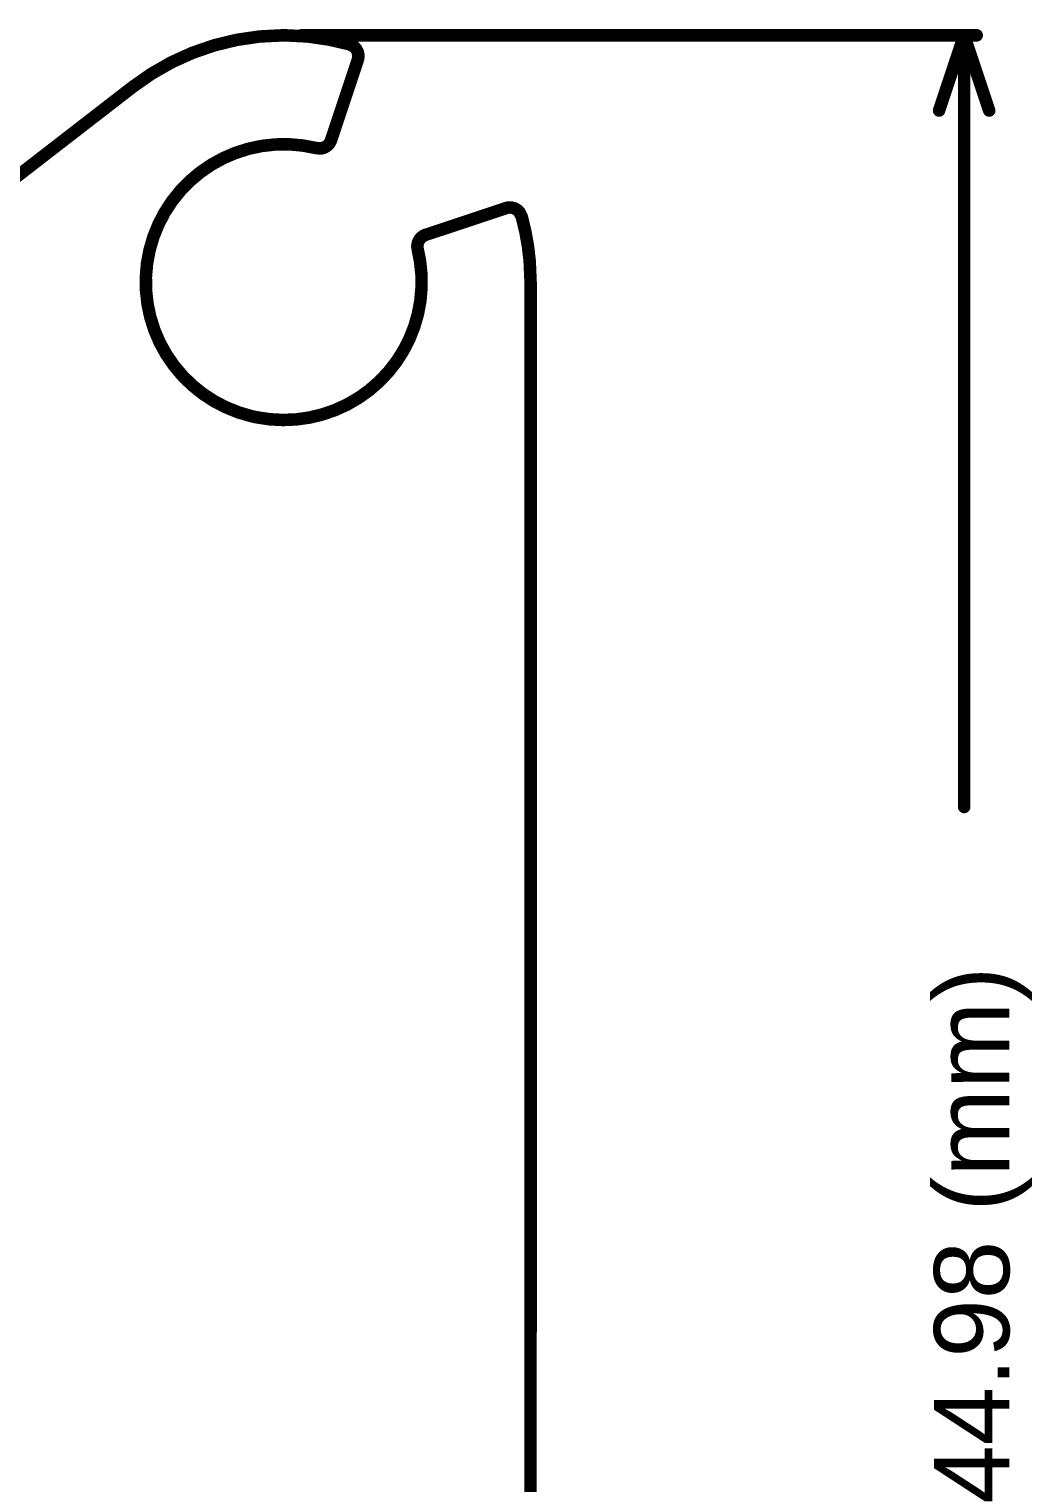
# Model space of a CAD drawing. Header units: inches. Extents: x -22 to 5433, y -13 to 5447.
# Drawn here: x 68.38 to 88.7, y 8.66 to 38.12 of the extents above; entities that cross this region are included whole.
import ezdxf

# ---------------------------------------------------------------- set-up
doc = ezdxf.new("R2010")
doc.units = ezdxf.units.IN
doc.layers.add('Board_outline', color=216, linetype='Continuous')
doc.layers.add('Top Overlay', color=2, linetype='Continuous')
doc.styles.add('Arial', font='', dxfattribs={"height": 0.2})
doc.styles.get('Arial').set_extended_font_data('Arial')

msp = doc.modelspace()

# ---------------------------------------------------------------- linework, layer by layer
at = {"layer": 'Board_outline'}
for points in [[(70.481, 36.949, 0.254, 0.254, -0.164877), (73.516, 37.995, 0.254, 0.254, 0)], [(70.481, 36.949, 0.254, 0.254, -0.164877), (73.516, 37.995, 0.254, 0.254, 0)], [(73.516, 37.995, 0.254, 0.254, 0), (73.542, 37.995, 0.254, 0.254, 0)], [(73.516, 37.995, 0.254, 0.254, 0), (73.542, 37.995, 0.254, 0.254, 0)], [(73.542, 37.995, 0.254, 0.254, 0), (73.588, 37.995, 0.254, 0.254, 0)], [(73.542, 37.995, 0.254, 0.254, 0), (73.588, 37.995, 0.254, 0.254, 0)], [(73.588, 37.995, 0.254, 0.254, -0.06554), (74.88, 37.812, 0.254, 0.254, 0)], [(73.588, 37.995, 0.254, 0.254, -0.06554), (74.88, 37.812, 0.254, 0.254, 0)], [(74.88, 37.812, 0.254, 0.254, 0), (74.884, 37.811, 0.254, 0.254, 0)], [(74.88, 37.812, 0.254, 0.254, 0), (74.88, 37.812, 0.254, 0.254, 0)], [(74.88, 37.812, 0.254, 0.254, 0), (74.884, 37.811, 0.254, 0.254, 0)], [(74.88, 37.812, 0.254, 0.254, 0), (74.88, 37.812, 0.254, 0.254, 0)], [(74.884, 37.811, 0.254, 0.254, -0.004245), (74.96, 37.769, 0.254, 0.254, 0)], [(74.884, 37.811, 0.254, 0.254, -0.004245), (74.96, 37.769, 0.254, 0.254, 0)], [(74.96, 37.769, 0.254, 0.254, 0), (74.976, 37.755, 0.254, 0.254, 0)], [(74.96, 37.769, 0.254, 0.254, 0), (74.976, 37.755, 0.254, 0.254, 0)], [(74.976, 37.755, 0.254, 0.254, -0.267954), (75.046, 37.515, 0.254, 0.254, 0)], [(74.976, 37.755, 0.254, 0.254, -0.267954), (75.046, 37.515, 0.254, 0.254, 0)], [(74.5, 35.873, 0.254, 0.254, 0), (75.04, 37.494, 0.254, 0.254, 0)], [(74.5, 35.873, 0.254, 0.254, 0), (75.04, 37.494, 0.254, 0.254, 0)], [(75.04, 37.494, 0.254, 0.254, 0), (75.046, 37.515, 0.254, 0.254, 0)], [(75.04, 37.494, 0.254, 0.254, 0), (75.046, 37.515, 0.254, 0.254, 0)], [(67.311, 34.495, 0.254, 0.254, 0), (70.481, 36.949, 0.254, 0.254, 0)], [(67.311, 34.495, 0.254, 0.254, 0), (70.481, 36.949, 0.254, 0.254, 0)], [(74.494, 35.857, 0.254, 0.254, -0.244699), (74.318, 35.708, 0.254, 0.254, 0)], [(74.494, 35.857, 0.254, 0.254, -0.244699), (74.318, 35.708, 0.254, 0.254, 0)], [(74.494, 35.857, 0.254, 0.254, 0), (74.5, 35.873, 0.254, 0.254, 0)], [(74.494, 35.857, 0.254, 0.254, 0), (74.5, 35.873, 0.254, 0.254, 0)], [(72.893, 30.277, 0.254, 0.254, -0.999997), (74.19, 35.713, 0.254, 0.254, 0)], [(72.893, 30.277, 0.254, 0.254, -0.999997), (74.19, 35.713, 0.254, 0.254, 0)], [(74.19, 35.713, 0.254, 0.254, 0), (74.21, 35.708, 0.254, 0.254, 0)], [(74.19, 35.713, 0.254, 0.254, 0), (74.21, 35.708, 0.254, 0.254, 0)], [(74.21, 35.708, 0.254, 0.254, -0.007559), (74.297, 35.705, 0.254, 0.254, 0)], [(74.21, 35.708, 0.254, 0.254, -0.007559), (74.297, 35.705, 0.254, 0.254, 0)], [(74.297, 35.705, 0.254, 0.254, 0), (74.318, 35.708, 0.254, 0.254, 0)], [(74.297, 35.705, 0.254, 0.254, 0), (74.318, 35.708, 0.254, 0.254, 0)], [(76.42, 33.954, 0.254, 0.254, 0), (78.042, 34.494, 0.254, 0.254, 0)], [(76.42, 33.954, 0.254, 0.254, 0), (78.042, 34.494, 0.254, 0.254, 0)], [(78.042, 34.494, 0.254, 0.254, 0), (78.06, 34.499, 0.254, 0.254, 0)], [(78.042, 34.494, 0.254, 0.254, 0), (78.06, 34.499, 0.254, 0.254, 0)], [(78.06, 34.499, 0.254, 0.254, -0.267956), (78.3, 34.431, 0.254, 0.254, 0)], [(78.06, 34.499, 0.254, 0.254, -0.267956), (78.3, 34.431, 0.254, 0.254, 0)], [(78.3, 34.431, 0.254, 0.254, 0), (78.315, 34.415, 0.254, 0.254, 0)], [(78.3, 34.431, 0.254, 0.254, 0), (78.315, 34.415, 0.254, 0.254, 0)], [(78.315, 34.415, 0.254, 0.254, -0.005327), (78.363, 34.318, 0.254, 0.254, 0)], [(78.315, 34.415, 0.254, 0.254, -0.005327), (78.363, 34.318, 0.254, 0.254, 0)], [(78.363, 34.318, 0.254, 0.254, 0), (78.371, 34.288, 0.254, 0.254, 0)], [(78.363, 34.318, 0.254, 0.254, 0), (78.371, 34.288, 0.254, 0.254, 0)], [(78.371, 34.288, 0.254, 0.254, -0.043661), (78.523, 33.43, 0.254, 0.254, 0)], [(78.371, 34.288, 0.254, 0.254, -0.043661), (78.523, 33.43, 0.254, 0.254, 0)], [(76.256, 33.659, 0.254, 0.254, -0.363969), (76.399, 33.946, 0.254, 0.254, 0)], [(76.256, 33.659, 0.254, 0.254, -0.363969), (76.399, 33.946, 0.254, 0.254, 0)], [(76.399, 33.946, 0.254, 0.254, 0), (76.42, 33.954, 0.254, 0.254, 0)], [(76.399, 33.946, 0.254, 0.254, 0), (76.42, 33.954, 0.254, 0.254, 0)], [(76.256, 33.659, 0.254, 0.254, 0), (76.256, 33.658, 0.254, 0.254, 0)], [(76.256, 33.659, 0.254, 0.254, 0), (76.256, 33.658, 0.254, 0.254, 0)], [(76.256, 33.658, 0.254, 0.254, 0), (76.303, 33.419, 0.254, 0.254, 0)], [(76.256, 33.658, 0.254, 0.254, 0), (76.303, 33.419, 0.254, 0.254, 0)], [(76.303, 33.419, 0.254, 0.254, -0.520567), (72.995, 30.255, 0.254, 0.254, 0)], [(76.303, 33.419, 0.254, 0.254, -0.520567), (72.995, 30.255, 0.254, 0.254, 0)], [(78.523, 33.43, 0.254, 0.254, 0), (78.542, 32.995, 0.254, 0.254, 0)], [(78.523, 33.43, 0.254, 0.254, 0), (78.542, 32.995, 0.254, 0.254, 0)], [(78.541, -1.95, 0.254, 0.254, 0), (78.542, 32.995, 0.254, 0.254, 0)], [(78.541, -1.95, 0.254, 0.254, 0), (78.542, 32.995, 0.254, 0.254, 0)], [(72.893, 30.277, 0.254, 0.254, 0), (72.995, 30.255, 0.254, 0.254, 0)], [(72.893, 30.277, 0.254, 0.254, 0), (72.995, 30.255, 0.254, 0.254, 0)]]:
    msp.add_lwpolyline(points, format="xyseb", dxfattribs=at)
for points in [[(73.453, 37.995, 0.127, 0.127, 1), (73.58, 37.995, 0.127, 0.127, 1)], [(73.453, 37.995, 0.127, 0.127, 1), (73.58, 37.995, 0.127, 0.127, 1)], [(73.453, 37.995, 0.127, 0.127, 1), (73.58, 37.995, 0.127, 0.127, 1)], [(73.453, 37.995, 0.127, 0.127, 1), (73.58, 37.995, 0.127, 0.127, 1)], [(73.478, 37.995, 0.127, 0.127, 1), (73.605, 37.995, 0.127, 0.127, 1)], [(73.478, 37.995, 0.127, 0.127, 1), (73.605, 37.995, 0.127, 0.127, 1)], [(73.478, 37.995, 0.127, 0.127, 1), (73.605, 37.995, 0.127, 0.127, 1)], [(73.478, 37.995, 0.127, 0.127, 1), (73.605, 37.995, 0.127, 0.127, 1)], [(73.525, 37.995, 0.127, 0.127, 1), (73.652, 37.995, 0.127, 0.127, 1)], [(73.525, 37.995, 0.127, 0.127, 1), (73.652, 37.995, 0.127, 0.127, 1)], [(73.525, 37.995, 0.127, 0.127, 1), (73.652, 37.995, 0.127, 0.127, 1)], [(73.525, 37.995, 0.127, 0.127, 1), (73.652, 37.995, 0.127, 0.127, 1)], [(74.817, 37.812, 0.127, 0.127, 1), (74.944, 37.812, 0.127, 0.127, 1)], [(74.817, 37.812, 0.127, 0.127, 1), (74.944, 37.812, 0.127, 0.127, 1)], [(74.817, 37.812, 0.127, 0.127, 1), (74.944, 37.812, 0.127, 0.127, 1)], [(74.817, 37.812, 0.127, 0.127, 1), (74.944, 37.812, 0.127, 0.127, 1)], [(74.817, 37.812, 0.127, 0.127, 1), (74.944, 37.812, 0.127, 0.127, 1)], [(74.817, 37.812, 0.127, 0.127, 1), (74.944, 37.812, 0.127, 0.127, 1)], [(74.817, 37.812, 0.127, 0.127, 1), (74.944, 37.812, 0.127, 0.127, 1)], [(74.817, 37.812, 0.127, 0.127, 1), (74.944, 37.812, 0.127, 0.127, 1)], [(74.82, 37.811, 0.127, 0.127, 1), (74.947, 37.811, 0.127, 0.127, 1)], [(74.82, 37.811, 0.127, 0.127, 1), (74.947, 37.811, 0.127, 0.127, 1)], [(74.82, 37.811, 0.127, 0.127, 1), (74.947, 37.811, 0.127, 0.127, 1)], [(74.82, 37.811, 0.127, 0.127, 1), (74.947, 37.811, 0.127, 0.127, 1)], [(74.896, 37.769, 0.127, 0.127, 1), (75.023, 37.769, 0.127, 0.127, 1)], [(74.896, 37.769, 0.127, 0.127, 1), (75.023, 37.769, 0.127, 0.127, 1)], [(74.896, 37.769, 0.127, 0.127, 1), (75.023, 37.769, 0.127, 0.127, 1)], [(74.896, 37.769, 0.127, 0.127, 1), (75.023, 37.769, 0.127, 0.127, 1)], [(74.913, 37.755, 0.127, 0.127, 1), (75.04, 37.755, 0.127, 0.127, 1)], [(74.913, 37.755, 0.127, 0.127, 1), (75.04, 37.755, 0.127, 0.127, 1)], [(74.913, 37.755, 0.127, 0.127, 1), (75.04, 37.755, 0.127, 0.127, 1)], [(74.913, 37.755, 0.127, 0.127, 1), (75.04, 37.755, 0.127, 0.127, 1)], [(74.977, 37.494, 0.127, 0.127, 1), (75.104, 37.494, 0.127, 0.127, 1)], [(74.977, 37.494, 0.127, 0.127, 1), (75.104, 37.494, 0.127, 0.127, 1)], [(74.977, 37.494, 0.127, 0.127, 1), (75.104, 37.494, 0.127, 0.127, 1)], [(74.977, 37.494, 0.127, 0.127, 1), (75.104, 37.494, 0.127, 0.127, 1)], [(74.983, 37.515, 0.127, 0.127, 1), (75.11, 37.515, 0.127, 0.127, 1)], [(74.983, 37.515, 0.127, 0.127, 1), (75.11, 37.515, 0.127, 0.127, 1)], [(74.983, 37.515, 0.127, 0.127, 1), (75.11, 37.515, 0.127, 0.127, 1)], [(74.983, 37.515, 0.127, 0.127, 1), (75.11, 37.515, 0.127, 0.127, 1)], [(70.418, 36.949, 0.127, 0.127, 1), (70.545, 36.949, 0.127, 0.127, 1)], [(70.418, 36.949, 0.127, 0.127, 1), (70.545, 36.949, 0.127, 0.127, 1)], [(70.418, 36.949, 0.127, 0.127, 1), (70.545, 36.949, 0.127, 0.127, 1)], [(70.418, 36.949, 0.127, 0.127, 1), (70.545, 36.949, 0.127, 0.127, 1)], [(74.431, 35.857, 0.127, 0.127, 1), (74.558, 35.857, 0.127, 0.127, 1)], [(74.431, 35.857, 0.127, 0.127, 1), (74.558, 35.857, 0.127, 0.127, 1)], [(74.431, 35.857, 0.127, 0.127, 1), (74.558, 35.857, 0.127, 0.127, 1)], [(74.431, 35.857, 0.127, 0.127, 1), (74.558, 35.857, 0.127, 0.127, 1)], [(74.437, 35.873, 0.127, 0.127, 1), (74.564, 35.873, 0.127, 0.127, 1)], [(74.437, 35.873, 0.127, 0.127, 1), (74.564, 35.873, 0.127, 0.127, 1)], [(74.437, 35.873, 0.127, 0.127, 1), (74.564, 35.873, 0.127, 0.127, 1)], [(74.437, 35.873, 0.127, 0.127, 1), (74.564, 35.873, 0.127, 0.127, 1)], [(74.127, 35.713, 0.127, 0.127, 1), (74.254, 35.713, 0.127, 0.127, 1)], [(74.127, 35.713, 0.127, 0.127, 1), (74.254, 35.713, 0.127, 0.127, 1)], [(74.127, 35.713, 0.127, 0.127, 1), (74.254, 35.713, 0.127, 0.127, 1)], [(74.127, 35.713, 0.127, 0.127, 1), (74.254, 35.713, 0.127, 0.127, 1)], [(74.147, 35.708, 0.127, 0.127, 1), (74.274, 35.708, 0.127, 0.127, 1)], [(74.147, 35.708, 0.127, 0.127, 1), (74.274, 35.708, 0.127, 0.127, 1)], [(74.147, 35.708, 0.127, 0.127, 1), (74.274, 35.708, 0.127, 0.127, 1)], [(74.147, 35.708, 0.127, 0.127, 1), (74.274, 35.708, 0.127, 0.127, 1)], [(74.233, 35.705, 0.127, 0.127, 1), (74.36, 35.705, 0.127, 0.127, 1)], [(74.233, 35.705, 0.127, 0.127, 1), (74.36, 35.705, 0.127, 0.127, 1)], [(74.233, 35.705, 0.127, 0.127, 1), (74.36, 35.705, 0.127, 0.127, 1)], [(74.233, 35.705, 0.127, 0.127, 1), (74.36, 35.705, 0.127, 0.127, 1)], [(74.255, 35.708, 0.127, 0.127, 1), (74.382, 35.708, 0.127, 0.127, 1)], [(74.255, 35.708, 0.127, 0.127, 1), (74.382, 35.708, 0.127, 0.127, 1)], [(74.255, 35.708, 0.127, 0.127, 1), (74.382, 35.708, 0.127, 0.127, 1)], [(74.255, 35.708, 0.127, 0.127, 1), (74.382, 35.708, 0.127, 0.127, 1)], [(77.978, 34.494, 0.127, 0.127, 1), (78.105, 34.494, 0.127, 0.127, 1)], [(77.978, 34.494, 0.127, 0.127, 1), (78.105, 34.494, 0.127, 0.127, 1)], [(77.978, 34.494, 0.127, 0.127, 1), (78.105, 34.494, 0.127, 0.127, 1)], [(77.978, 34.494, 0.127, 0.127, 1), (78.105, 34.494, 0.127, 0.127, 1)], [(77.996, 34.499, 0.127, 0.127, 1), (78.123, 34.499, 0.127, 0.127, 1)], [(77.996, 34.499, 0.127, 0.127, 1), (78.123, 34.499, 0.127, 0.127, 1)], [(77.996, 34.499, 0.127, 0.127, 1), (78.123, 34.499, 0.127, 0.127, 1)], [(77.996, 34.499, 0.127, 0.127, 1), (78.123, 34.499, 0.127, 0.127, 1)], [(78.237, 34.431, 0.127, 0.127, 1), (78.364, 34.431, 0.127, 0.127, 1)], [(78.237, 34.431, 0.127, 0.127, 1), (78.364, 34.431, 0.127, 0.127, 1)], [(78.237, 34.431, 0.127, 0.127, 1), (78.364, 34.431, 0.127, 0.127, 1)], [(78.237, 34.431, 0.127, 0.127, 1), (78.364, 34.431, 0.127, 0.127, 1)], [(78.251, 34.415, 0.127, 0.127, 1), (78.378, 34.415, 0.127, 0.127, 1)], [(78.251, 34.415, 0.127, 0.127, 1), (78.378, 34.415, 0.127, 0.127, 1)], [(78.251, 34.415, 0.127, 0.127, 1), (78.378, 34.415, 0.127, 0.127, 1)], [(78.251, 34.415, 0.127, 0.127, 1), (78.378, 34.415, 0.127, 0.127, 1)], [(78.3, 34.318, 0.127, 0.127, 1), (78.427, 34.318, 0.127, 0.127, 1)], [(78.3, 34.318, 0.127, 0.127, 1), (78.427, 34.318, 0.127, 0.127, 1)], [(78.3, 34.318, 0.127, 0.127, 1), (78.427, 34.318, 0.127, 0.127, 1)], [(78.3, 34.318, 0.127, 0.127, 1), (78.427, 34.318, 0.127, 0.127, 1)], [(78.308, 34.288, 0.127, 0.127, 1), (78.435, 34.288, 0.127, 0.127, 1)], [(78.308, 34.288, 0.127, 0.127, 1), (78.435, 34.288, 0.127, 0.127, 1)], [(78.308, 34.288, 0.127, 0.127, 1), (78.435, 34.288, 0.127, 0.127, 1)], [(78.308, 34.288, 0.127, 0.127, 1), (78.435, 34.288, 0.127, 0.127, 1)], [(76.336, 33.946, 0.127, 0.127, 1), (76.463, 33.946, 0.127, 0.127, 1)], [(76.336, 33.946, 0.127, 0.127, 1), (76.463, 33.946, 0.127, 0.127, 1)], [(76.336, 33.946, 0.127, 0.127, 1), (76.463, 33.946, 0.127, 0.127, 1)], [(76.336, 33.946, 0.127, 0.127, 1), (76.463, 33.946, 0.127, 0.127, 1)], [(76.356, 33.954, 0.127, 0.127, 1), (76.483, 33.954, 0.127, 0.127, 1)], [(76.356, 33.954, 0.127, 0.127, 1), (76.483, 33.954, 0.127, 0.127, 1)], [(76.356, 33.954, 0.127, 0.127, 1), (76.483, 33.954, 0.127, 0.127, 1)], [(76.356, 33.954, 0.127, 0.127, 1), (76.483, 33.954, 0.127, 0.127, 1)], [(76.192, 33.659, 0.127, 0.127, 1), (76.319, 33.659, 0.127, 0.127, 1)], [(76.192, 33.659, 0.127, 0.127, 1), (76.319, 33.659, 0.127, 0.127, 1)], [(76.192, 33.659, 0.127, 0.127, 1), (76.319, 33.659, 0.127, 0.127, 1)], [(76.192, 33.659, 0.127, 0.127, 1), (76.319, 33.659, 0.127, 0.127, 1)], [(76.192, 33.658, 0.127, 0.127, 1), (76.319, 33.658, 0.127, 0.127, 1)], [(76.192, 33.658, 0.127, 0.127, 1), (76.319, 33.658, 0.127, 0.127, 1)], [(76.192, 33.658, 0.127, 0.127, 1), (76.319, 33.658, 0.127, 0.127, 1)], [(76.192, 33.658, 0.127, 0.127, 1), (76.319, 33.658, 0.127, 0.127, 1)], [(76.24, 33.419, 0.127, 0.127, 1), (76.367, 33.419, 0.127, 0.127, 1)], [(76.24, 33.419, 0.127, 0.127, 1), (76.367, 33.419, 0.127, 0.127, 1)], [(76.24, 33.419, 0.127, 0.127, 1), (76.367, 33.419, 0.127, 0.127, 1)], [(76.24, 33.419, 0.127, 0.127, 1), (76.367, 33.419, 0.127, 0.127, 1)], [(78.459, 33.43, 0.127, 0.127, 1), (78.586, 33.43, 0.127, 0.127, 1)], [(78.459, 33.43, 0.127, 0.127, 1), (78.586, 33.43, 0.127, 0.127, 1)], [(78.459, 33.43, 0.127, 0.127, 1), (78.586, 33.43, 0.127, 0.127, 1)], [(78.459, 33.43, 0.127, 0.127, 1), (78.586, 33.43, 0.127, 0.127, 1)], [(78.478, 32.995, 0.127, 0.127, 1), (78.605, 32.995, 0.127, 0.127, 1)], [(78.478, 32.995, 0.127, 0.127, 1), (78.605, 32.995, 0.127, 0.127, 1)], [(78.478, 32.995, 0.127, 0.127, 1), (78.605, 32.995, 0.127, 0.127, 1)], [(78.478, 32.995, 0.127, 0.127, 1), (78.605, 32.995, 0.127, 0.127, 1)], [(72.829, 30.277, 0.127, 0.127, 1), (72.956, 30.277, 0.127, 0.127, 1)], [(72.829, 30.277, 0.127, 0.127, 1), (72.956, 30.277, 0.127, 0.127, 1)], [(72.829, 30.277, 0.127, 0.127, 1), (72.956, 30.277, 0.127, 0.127, 1)], [(72.829, 30.277, 0.127, 0.127, 1), (72.956, 30.277, 0.127, 0.127, 1)], [(72.932, 30.255, 0.127, 0.127, 1), (73.059, 30.255, 0.127, 0.127, 1)], [(72.932, 30.255, 0.127, 0.127, 1), (73.059, 30.255, 0.127, 0.127, 1)], [(72.932, 30.255, 0.127, 0.127, 1), (73.059, 30.255, 0.127, 0.127, 1)], [(72.932, 30.255, 0.127, 0.127, 1), (73.059, 30.255, 0.127, 0.127, 1)]]:
    msp.add_lwpolyline(points, format="xyseb", close=True, dxfattribs=at)
at = {"layer": 'Top Overlay'}
for points in [[(73.897, 37.995, 0.254, 0.254, 0), (87.578, 37.995, 0.254, 0.254, 0)], [(86.816, 36.471, 0.254, 0.254, 0), (87.324, 37.995, 0.254, 0.254, 0)], [(87.324, 37.995, 0.254, 0.254, 0), (87.832, 36.471, 0.254, 0.254, 0)], [(87.324, 22.36, 0.254, 0.254, 0), (87.324, 37.995, 0.254, 0.254, 0)]]:
    msp.add_lwpolyline(points, format="xyseb", dxfattribs=at)
for points in [[(73.834, 37.995, 0.127, 0.127, 1), (73.961, 37.995, 0.127, 0.127, 1)], [(87.261, 37.995, 0.127, 0.127, 1), (87.388, 37.995, 0.127, 0.127, 1)], [(87.261, 37.995, 0.127, 0.127, 1), (87.388, 37.995, 0.127, 0.127, 1)], [(87.261, 37.995, 0.127, 0.127, 1), (87.388, 37.995, 0.127, 0.127, 1)], [(87.515, 37.995, 0.127, 0.127, 1), (87.642, 37.995, 0.127, 0.127, 1)], [(86.753, 36.471, 0.127, 0.127, 1), (86.88, 36.471, 0.127, 0.127, 1)], [(87.769, 36.471, 0.127, 0.127, 1), (87.896, 36.471, 0.127, 0.127, 1)], [(87.261, 22.36, 0.127, 0.127, 1), (87.388, 22.36, 0.127, 0.127, 1)]]:
    msp.add_lwpolyline(points, format="xyseb", close=True, dxfattribs=at)

# ---------------------------------------------------------------- texts
at = {"layer": 'Top Overlay', "style": 'Arial'}
msp.add_text('44.98 (mm)', height=1.524, rotation=90, dxfattribs=at).set_placement((88.238, 8.242))

doc.saveas('drawing.dxf')
